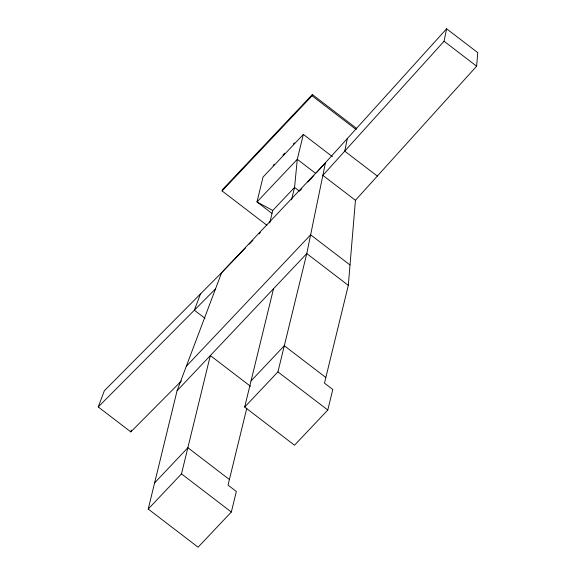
<?xml version="1.0" encoding="UTF-8"?>
<svg xmlns="http://www.w3.org/2000/svg" width="576" height="576" viewBox="0 0 576 576"><rect width="100%" height="100%" fill="white"/><g stroke="black" fill="none" stroke-linecap="round" stroke-linejoin="round"><path stroke-width="0.86" d="M273.521 288.742L244.678 407.052L294.523 445.212L327.78 410.04L332.791 389.491L324.482 383.134L348.314 285.365L355.435 200.297L476.626 66.19L477.763 52.646L446.609 28.8L316.332 172.807M347.292 138.694L344.736 151.15L377.316 176.083M355.435 200.297L322.855 175.363L444.046 41.249L446.609 28.8M266.933 225.281L222.084 190.944L222.386 189.698L312.358 94.55L356.501 128.34M246.787 408.226L228.038 485.122L236.347 491.479L231.336 512.028L198.079 547.2L148.234 509.04L177.077 390.73L221.652 272.642L325.411 162.914L306.778 253.57L277.934 371.88L244.678 407.052M148.234 509.04L181.49 473.875L210.334 355.558L250.466 386.28M269.741 222.912L272.772 210.456L294.566 187.416L297.288 159.314L303.358 134.41L332.381 156.622M222.084 190.944L312.055 95.796L312.358 94.55M291.528 199.865L294.566 187.416L299.491 191.182M245.383 248.098L221.652 272.642L104.357 390.737L98.237 406.951L130.817 431.892L131.285 430.164M200.477 293.962L194.35 310.176L204.977 318.312M300.002 190.627L301.817 188.647M307.865 182.052L313.913 175.45M273.125 165.456L274.349 164.167M282.895 155.124L284.731 153.187M293.278 144.144L294.502 142.855M303.358 134.41L263.052 177.041L256.975 201.946L271.843 213.322M186.293 366.307L310.63 234.821L350.021 264.974M177.077 390.73L306.778 253.57L348.314 285.365M154.613 482.89L187.87 447.718L229.406 479.52M251.057 380.902L284.306 345.73L325.85 377.525M249.127 244.224L252.878 240.35M259.121 233.892L260.374 232.596M98.237 406.951L215.532 288.857M130.817 431.892L181.404 380.959M272.772 210.456L256.975 201.946L297.288 159.314L315.691 173.405M444.046 41.249L476.626 66.19M312.055 95.796L356.198 129.586M277.934 371.88L327.78 410.04M181.49 473.875L231.336 512.028"/></g></svg>
